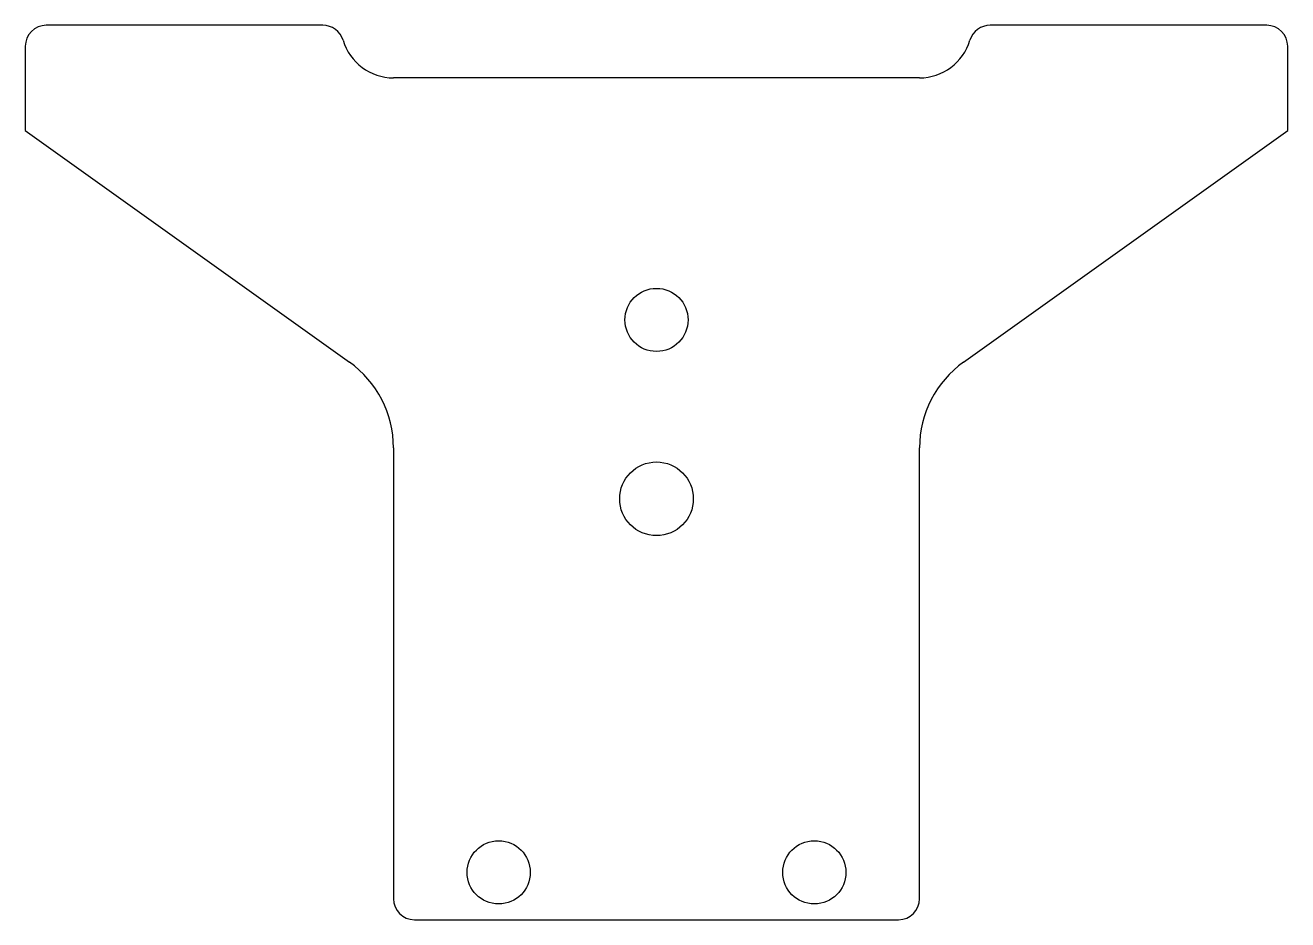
# Model space of a CAD drawing. Extents: x 0 to 120, y 0 to 85.
import ezdxf

# ---------------------------------------------------------------- set-up
doc = ezdxf.new("R2010")
doc.units = 0
doc.header["$MEASUREMENT"] = 0
doc.layers.get('0').update_dxf_attribs({"linetype": 'CONTINUOUS'})

msp = doc.modelspace()

# ---------------------------------------------------------------- linework, layer by layer
for p, q in [((28.29, 85), (2, 85)), ((118, 85), (91.71, 85)), ((0, 83), (0, 75)), ((120, 75), (120, 83)), ((85, 80), (35, 80)), ((0, 75), (30.81, 52.99)), ((89.19, 52.99), (120, 75)), ((35, 44.85), (35, 2)), ((85, 2), (85, 44.85)), ((37, 0), (83, 0))]:
    msp.add_line(p, q)
for centre, radius in [((60, 57), 3), ((60, 40), 3.5), ((45, 4.5), 3), ((75, 4.5), 3)]:
    msp.add_circle(centre, radius)
for centre, radius, start, end in [((2, 83), 2, 90, 180), ((28.29, 83), 2, 16.6015, 90), ((91.71, 83), 2, 90, 163.3985), ((118, 83), 2, 0, 90), ((35, 85), 5, 196.6015, 270), ((85, 85), 5, 270, 343.3985), ((25, 44.85), 10, 0, 54.4623), ((95, 44.85), 10, 125.5377, 180), ((37, 2), 2, 180, 270), ((83, 2), 2, 270, 0)]:
    msp.add_arc(centre, radius, start, end)

doc.saveas('drawing.dxf')
